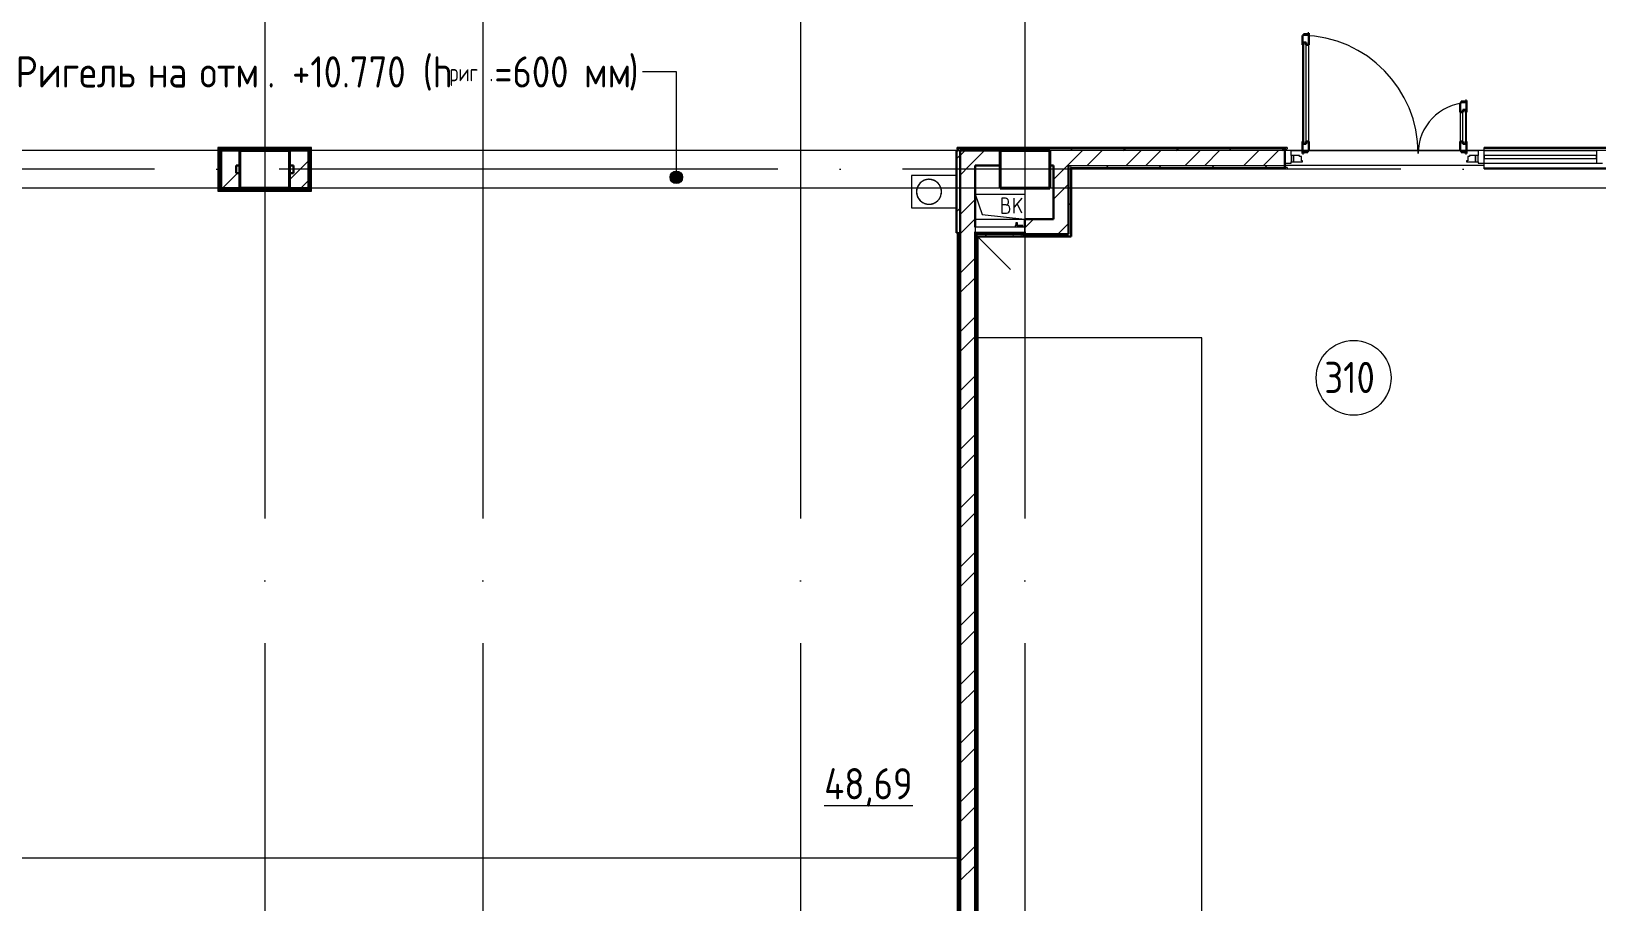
# Model space of a CAD drawing. Header units: millimetres. Extents: x -1073752 to 1436911, y -1379358 to 94781.
# Drawn here: x -893571 to -881011, y -1130710 to -1123731 of the extents above; entities that cross this region are included whole.
import ezdxf

# ---------------------------------------------------------------- set-up
doc = ezdxf.new("R2010")
doc.units = ezdxf.units.MM
doc.linetypes.add('ADSK_Линия сетки', pattern=[25, 20, -2.5, 0, -2.5])
doc.linetypes.add('ADSK_Сверху', pattern=[450, 300, -150])
for name, color, linetype, lineweight in [('Аннотация', 7, 'Continuous', 18), ('Витраж', 7, 'Continuous', 9), ('Двери', 252, 'Continuous', 9), ('Марки помещений', 7, 'Continuous', 20), ('Несущие колонны', 7, 'Continuous', 18), ('Оборудование', 7, 'Continuous', 18), ('Ограждение', 252, 'Continuous', 9), ('Оси', 252, 'Continuous', 9), ('Панели витража', 7, 'Continuous', 9), ('Перекрытие', 252, 'Continuous', 18), ('Сантехника', 252, 'Continuous', 9), ('Стены наружные', 7, 'Continuous', 18), ('Стены штриховка', 7, 'Continuous', 9)]:
    doc.layers.add(name, color=color, linetype=linetype, lineweight=lineweight)
doc.layers.add('Двери открывание', color=7, linetype='Continuous', lineweight=9, true_color=0xc0c0c0)
doc.layers.add('Линии', color=7, linetype='Continuous', lineweight=9, true_color=0x00a600)
doc.styles.add('GOST Common_2', font='', dxfattribs={"width": 0.9, "height": 250})
doc.styles.add('GOST Common_3', font='', dxfattribs={"height": 3.5})
doc.styles.get('GOST Common_2').set_extended_font_data('GOST type B')
doc.styles.get('GOST Common_3').set_extended_font_data('GOST 2.304 type A')

# ---------------------------------------------------------------- blocks, each defined once
blk = doc.blocks.new('3 этаж')
at = {"layer": 'Аннотация', "lineweight": 9, "true_color": 0x636466}
h = blk.add_hatch(color=251, dxfattribs=at)
edge = h.paths.add_edge_path()
edge.add_arc((278199, -11677), 50, 0, 360)
at = {"color": 251, "lineweight": 18, "true_color": 0x636466}
for p, q in [((280596, -11813), (280653, -11975)), ((280596, -11813), (280996, -11813)), ((280840, -11844), (280810, -11844)), ((280810, -11844), (280810, -11964)), ((280844, -11898), (280810, -11898)), ((280864, -11878), (280864, -11868)), ((280874, -11938), (280874, -11928)), ((280970, -11844), (280910, -11916)), ((280910, -11964), (280910, -11844)), ((280970, -11964), (280934, -11887)), ((280996, -11813), (280996, -12013)), ((280653, -11975), (280996, -12013)), ((280810, -11964), (280847, -11964))]:
    blk.add_line(p, q, dxfattribs=at)
for centre, radius, start, end in [((280840, -11868), 23.3, 0, 90), ((280844, -11878), 20, 270, 0), ((280844, -11928), 30, 0, 90), ((280847, -11938), 26.7, 270, 0)]:
    blk.add_arc(centre, radius, start, end, dxfattribs=at)
at = {"layer": 'Аннотация', "color": 251, "lineweight": 9, "true_color": 0x636466}
for p, q in [((277934, -10832), (277927, -10832)), ((278199, -10832), (277934, -10832)), ((278199, -11677), (278199, -10832))]:
    blk.add_line(p, q, dxfattribs=at)
blk.add_circle((278199, -11677), 50, dxfattribs=at)
at = {"layer": 'Витраж', "color": 251, "lineweight": 18, "true_color": 0x636466, "extrusion": (0, 0, -1)}
for p, q in [((283131, -11463), (283081, -11463)), ((283081, -11463), (283081, -11563)), ((283131, -11503), (283131, -11463)), ((283131, -11563), (283131, -11553)), ((284681, -11463), (284631, -11463)), ((284631, -11463), (284631, -11503)), ((284631, -11553), (284631, -11563)), ((284681, -11563), (284681, -11463)), ((285631, -11463), (285581, -11463)), ((285581, -11463), (285581, -11563)), ((283081, -11563), (283131, -11563)), ((284631, -11563), (284681, -11563)), ((285581, -11563), (285631, -11563))]:
    blk.add_line(p, q, dxfattribs=at)
at = {"layer": 'Витраж', "color": 251, "true_color": 0x636466}
for p, q in [((284681, -11463), (285581, -11463)), ((284681, -11563), (285581, -11563))]:
    blk.add_line(p, q, dxfattribs=at)
at = {"layer": 'Двери', "color": 251, "lineweight": 30, "true_color": 0x636466}
for p, q in [((283231, -10539), (283223, -10539)), ((283223, -10539), (283223, -10615)), ((283265, -10530), (283231, -10530)), ((283231, -10530), (283231, -10539)), ((283273, -10521), (283265, -10521)), ((283265, -10521), (283265, -10530)), ((283273, -10615), (283273, -10521)), ((283232, -10615), (283223, -10615)), ((283232, -10597), (283232, -10615)), ((283253, -10597), (283232, -10597)), ((283253, -10615), (283253, -10597)), ((283273, -10615), (283253, -10615)), ((284497, -11079), (284489, -11079)), ((284489, -11079), (284489, -11155)), ((284489, -11155), (284509, -11155)), ((284531, -11070), (284497, -11070)), ((284497, -11070), (284497, -11079)), ((284509, -11155), (284509, -11137)), ((284509, -11137), (284530, -11137)), ((284530, -11137), (284530, -11155)), ((284530, -11155), (284539, -11155)), ((284539, -11061), (284531, -11061)), ((284531, -11061), (284531, -11070)), ((284539, -11155), (284539, -11061)), ((283223, -11391), (283223, -11485)), ((283232, -11391), (283223, -11391)), ((283232, -11409), (283232, -11391)), ((283253, -11409), (283232, -11409)), ((283253, -11391), (283253, -11409)), ((283273, -11391), (283253, -11391)), ((283273, -11467), (283273, -11391)), ((284489, -11391), (284489, -11467)), ((284489, -11391), (284509, -11391)), ((284509, -11391), (284509, -11409)), ((284509, -11409), (284530, -11409)), ((284530, -11391), (284539, -11391)), ((284530, -11409), (284530, -11391)), ((284539, -11485), (284539, -11391)), ((283223, -11485), (283231, -11485)), ((283231, -11485), (283231, -11476)), ((283231, -11476), (283265, -11476)), ((283265, -11476), (283265, -11467)), ((283265, -11467), (283273, -11467)), ((284489, -11467), (284497, -11467)), ((284497, -11467), (284497, -11476)), ((284497, -11476), (284531, -11476)), ((284531, -11476), (284531, -11485)), ((284531, -11485), (284539, -11485))]:
    blk.add_line(p, q, dxfattribs=at)
at = {"layer": 'Двери', "color": 251, "true_color": 0x636466}
for p, q in [((283223, -10615), (283223, -11391)), ((283232, -10597), (283232, -11409)), ((283253, -10597), (283232, -10597)), ((283253, -11409), (283253, -10597)), ((283273, -11391), (283273, -10615)), ((284489, -11155), (284489, -11391)), ((284509, -11409), (284509, -11137)), ((284509, -11137), (284530, -11137)), ((284530, -11137), (284530, -11409)), ((284539, -11391), (284539, -11155)), ((283232, -11409), (283253, -11409)), ((284530, -11409), (284509, -11409)), ((283131, -11503), (283131, -11553)), ((283151, -11503), (283131, -11503)), ((283131, -11553), (283151, -11553)), ((283151, -11553), (283151, -11503)), ((283200, -11503), (283151, -11503)), ((283151, -11503), (283151, -11553)), ((283151, -11553), (283223, -11553)), ((283200, -11511), (283200, -11503)), ((283214, -11511), (283200, -11511)), ((283214, -11545), (283214, -11511)), ((283223, -11545), (283214, -11545)), ((283223, -11553), (283223, -11545)), ((284548, -11545), (284539, -11545)), ((284539, -11545), (284539, -11553)), ((284539, -11553), (284611, -11553)), ((284562, -11511), (284548, -11511)), ((284548, -11511), (284548, -11545)), ((284562, -11503), (284562, -11511)), ((284611, -11503), (284562, -11503)), ((284631, -11503), (284611, -11503)), ((284611, -11503), (284611, -11553)), ((284611, -11553), (284611, -11503)), ((284611, -11553), (284631, -11553)), ((284631, -11553), (284631, -11503))]:
    blk.add_line(p, q, dxfattribs=at)
at = {"layer": 'Двери открывание', "color": 251, "true_color": 0x636466}
for centre, radius, start, end in [((283205, -11485), 946, 0, 88.9097), ((284557, -11485), 406, 92.541, 180)]:
    blk.add_arc(centre, radius, start, end, dxfattribs=at)
at = {"layer": 'Линии', "color": 251, "linetype": 'ADSK_Сверху', "ltscale": 200, "true_color": 0x636466}
for p, q in [((294551, -11463), (261341, -11463)), ((294551, -11763), (261341, -11763))]:
    blk.add_line(p, q, dxfattribs=at)
at = {"layer": 'Марки помещений', "color": 251, "true_color": 0x636466}
blk.add_circle((283633, -13285), 300, dxfattribs=at)
at = {"layer": 'Несущие колонны', "color": 251, "lineweight": 40, "true_color": 0x636466}
for p, q in [((274696, -11463), (275096, -11463)), ((274696, -11763), (274696, -11463)), ((275096, -11463), (274696, -11463)), ((274696, -11463), (274696, -11763)), ((275096, -11463), (275096, -11763)), ((275096, -11763), (275096, -11463)), ((280796, -11463), (281196, -11463)), ((280796, -11763), (280796, -11463)), ((281196, -11463), (280796, -11463)), ((280796, -11463), (280796, -11763)), ((281196, -11463), (281196, -11763)), ((281196, -11763), (281196, -11463)), ((275096, -11763), (274696, -11763)), ((274696, -11763), (275096, -11763)), ((281196, -11763), (280796, -11763)), ((280796, -11763), (281196, -11763))]:
    blk.add_line(p, q, dxfattribs=at)
at = {"layer": 'Оборудование', "color": 251, "true_color": 0x636466}
for p, q in [((280923, -12043), (280923, -12061)), ((280935, -12043), (280923, -12043)), ((280935, -12061), (280935, -12043)), ((280596, -12078), (280596, -12115)), ((280996, -12078), (280596, -12078)), ((280596, -12133), (280879, -12416)), ((280597, -12116), (280995, -12116)), ((280603, -12116), (280603, -12125)), ((280604, -12126), (280988, -12126)), ((280615, -12128), (280615, -12133)), ((280615, -12133), (280977, -12133)), ((280899, -12133), (280899, -12135)), ((280899, -12135), (280903, -12135)), ((280964, -12135), (280903, -12135)), ((280924, -12063), (280916, -12063)), ((280916, -12063), (280916, -12068)), ((280916, -12068), (280924, -12068)), ((280920, -12063), (280920, -12078)), ((280939, -12063), (280920, -12063)), ((280923, -12061), (280921, -12063)), ((280935, -12061), (280923, -12061)), ((280980, -12063), (280934, -12063)), ((280934, -12068), (280980, -12068)), ((280937, -12063), (280935, -12061)), ((280939, -12078), (280939, -12063)), ((280964, -12135), (280968, -12135)), ((280968, -12135), (280968, -12133)), ((280977, -12133), (280977, -12128)), ((280980, -12068), (280980, -12063)), ((280989, -12125), (280989, -12116)), ((280996, -12115), (280996, -12078))]:
    blk.add_line(p, q, dxfattribs=at)
for points, knots in [([(280596, -12115), (280596, -12115), (280596, -12115), (280596, -12115), (280596, -12115), (280596, -12116), (280596, -12116), (280596, -12116), (280597, -12116), (280597, -12116)], [-1, -1, -1, -1, -0.833333, -0.666667, -0.5, -0.333333, -0.25, -0.166667, 0, 0, 0, 0]), ([(280603, -12125), (280603, -12126), (280603, -12126), (280603, -12126), (280603, -12126), (280603, -12126), (280603, -12126), (280603, -12126), (280604, -12126), (280604, -12126), (280604, -12126)], [-1, -1, -1, -1, -0.833333, -0.666667, -0.541667, -0.416667, -0.333333, -0.25, -0.166667, 0, 0, 0, 0]), ([(280613, -12126), (280613, -12126), (280614, -12126), (280614, -12127), (280614, -12127), (280614, -12127), (280614, -12127), (280614, -12127), (280615, -12127), (280615, -12127), (280615, -12128), (280615, -12128), (280615, -12128)], [-1, -1, -1, -1, -0.833333, -0.75, -0.666667, -0.583333, -0.5, -0.416667, -0.333333, -0.25, -0.166667, 0, 0, 0, 0]), ([(280977, -12128), (280977, -12128), (280977, -12128), (280977, -12127), (280977, -12127), (280977, -12127), (280977, -12127), (280977, -12127), (280978, -12127), (280978, -12127), (280978, -12126), (280978, -12126), (280978, -12126)], [0, 0, 0, 0, 0.166667, 0.25, 0.333333, 0.416667, 0.5, 0.583333, 0.666667, 0.75, 0.833333, 1, 1, 1, 1]), ([(280988, -12126), (280988, -12126), (280988, -12126), (280988, -12126), (280988, -12126), (280988, -12126), (280989, -12126), (280989, -12126), (280989, -12126), (280989, -12126), (280989, -12125)], [0, 0, 0, 0, 0.166667, 0.25, 0.333333, 0.416667, 0.541667, 0.666667, 0.833333, 1, 1, 1, 1]), ([(280995, -12116), (280995, -12116), (280995, -12116), (280995, -12116), (280995, -12116), (280996, -12115), (280996, -12115), (280996, -12115), (280996, -12115), (280996, -12115)], [0, 0, 0, 0, 0.166667, 0.25, 0.333333, 0.5, 0.666667, 0.833333, 1, 1, 1, 1])]:
    blk.add_open_spline(points, degree=3, knots=knots, dxfattribs=at)
at = {"layer": 'Ограждение', "color": 251, "true_color": 0x636466}
for p, q in [((274526, -11443), (274521, -11438)), ((274521, -11438), (274521, -11788)), ((275271, -11438), (274521, -11438)), ((275271, -11438), (275266, -11443)), ((275271, -11788), (275271, -11438)), ((280451, -11448), (280451, -11438)), ((283101, -11438), (280451, -11438)), ((280451, -11448), (280456, -11448)), ((283081, -11448), (283101, -11448)), ((283101, -11438), (283101, -11448)), ((284681, -11443), (284681, -11438)), ((291686, -11438), (284681, -11438)), ((281371, -11608), (281366, -11603)), ((281371, -12118), (281371, -11608)), ((281371, -11608), (283101, -11608)), ((283101, -11598), (283081, -11598)), ((283101, -11598), (283101, -11608)), ((284681, -11608), (284681, -11603)), ((284681, -11608), (286571, -11608)), ((274526, -11783), (274521, -11788)), ((274521, -11788), (275271, -11788)), ((275266, -11783), (275271, -11788)), ((280621, -12963), (280621, -12153)), ((281371, -12118), (281366, -12113)), ((281366, -12118), (281371, -12118)), ((280451, -12398), (280456, -12398)), ((280451, -12398), (280451, -17133)), ((272616, -17133), (280456, -17133))]:
    blk.add_line(p, q, dxfattribs=at)
at = {"layer": 'Оси', "color": 251, "linetype": 'ADSK_Линия сетки', "ltscale": 200, "true_color": 0x636466}
for p, q in [((274896, 34587), (274896, -31390)), ((276646, 34587), (276646, -31390)), ((279196, 34587), (279196, -31390)), ((280996, 34587), (280996, -31390)), ((314013, -11613), (237074, -11613))]:
    blk.add_line(p, q, dxfattribs=at)
at = {"layer": 'Панели витража', "color": 251, "lineweight": 18, "true_color": 0x636466}
for p, q in [((285581, -11501), (284681, -11501)), ((284681, -11501), (284681, -11526)), ((284681, -11526), (285581, -11526)), ((285581, -11526), (285581, -11501))]:
    blk.add_line(p, q, dxfattribs=at)
at = {"layer": 'Перекрытие', "color": 251, "true_color": 0x636466}
for p, q in [((280596, -11813), (280996, -11813)), ((280996, -11813), (280996, -12013)), ((282416, -12963), (280616, -12963)), ((282416, -17563), (282416, -12963))]:
    blk.add_line(p, q, dxfattribs=at)
at = {"layer": 'Сантехника', "color": 251, "true_color": 0x636466}
for p, q in [((280446, -11663), (280086, -11663)), ((280086, -11663), (280086, -11923)), ((280127, -11779), (280126, -11783)), ((280126, -11783), (280126, -11787)), ((280126, -11787), (280126, -11791)), ((280126, -11791), (280126, -11793)), ((280126, -11793), (280126, -11797)), ((280126, -11797), (280126, -11801)), ((280126, -11801), (280126, -11805)), ((280126, -11805), (280127, -11809)), ((280128, -11771), (280127, -11775)), ((280127, -11775), (280127, -11779)), ((280129, -11768), (280128, -11771)), ((280130, -11764), (280129, -11768)), ((280132, -11760), (280130, -11764)), ((280133, -11756), (280132, -11760)), ((280135, -11753), (280133, -11756)), ((280136, -11749), (280135, -11753)), ((280138, -11745), (280136, -11749)), ((280140, -11742), (280138, -11745)), ((280142, -11739), (280140, -11742)), ((280144, -11735), (280142, -11739)), ((280147, -11732), (280144, -11735)), ((280149, -11729), (280147, -11732)), ((280152, -11726), (280149, -11729)), ((280155, -11723), (280152, -11726)), ((280158, -11720), (280155, -11723)), ((280161, -11718), (280158, -11720)), ((280164, -11715), (280161, -11718)), ((280167, -11713), (280164, -11715)), ((280170, -11710), (280167, -11713)), ((280174, -11708), (280170, -11710)), ((280177, -11706), (280174, -11708)), ((280181, -11704), (280177, -11706)), ((280184, -11703), (280181, -11704)), ((280188, -11701), (280184, -11703)), ((280192, -11699), (280188, -11701)), ((280195, -11698), (280192, -11699)), ((280199, -11697), (280195, -11698)), ((280203, -11696), (280199, -11697)), ((280207, -11695), (280203, -11696)), ((280211, -11695), (280207, -11695)), ((280215, -11694), (280211, -11695)), ((280219, -11694), (280215, -11694)), ((280223, -11693), (280219, -11694)), ((280227, -11693), (280223, -11693)), ((280231, -11694), (280227, -11693)), ((280235, -11694), (280231, -11694)), ((280239, -11694), (280235, -11694)), ((280243, -11695), (280239, -11694)), ((280247, -11696), (280243, -11695)), ((280251, -11697), (280247, -11696)), ((280254, -11698), (280251, -11697)), ((280258, -11699), (280254, -11698)), ((280262, -11700), (280258, -11699)), ((280266, -11702), (280262, -11700)), ((280269, -11703), (280266, -11702)), ((280273, -11705), (280269, -11703)), ((280276, -11707), (280273, -11705)), ((280280, -11709), (280276, -11707)), ((280283, -11712), (280280, -11709)), ((280286, -11714), (280283, -11712)), ((280289, -11716), (280286, -11714)), ((280293, -11719), (280289, -11716)), ((280295, -11722), (280293, -11719)), ((280298, -11725), (280295, -11722)), ((280301, -11728), (280298, -11725)), ((280304, -11731), (280301, -11728)), ((280306, -11734), (280304, -11731)), ((280308, -11737), (280306, -11734)), ((280311, -11740), (280308, -11737)), ((280313, -11744), (280311, -11740)), ((280314, -11747), (280313, -11744)), ((280316, -11751), (280314, -11747)), ((280318, -11755), (280316, -11751)), ((280319, -11758), (280318, -11755)), ((280321, -11762), (280319, -11758)), ((280322, -11766), (280321, -11762)), ((280323, -11770), (280322, -11766)), ((280324, -11774), (280323, -11770)), ((280325, -11778), (280324, -11774)), ((280325, -11781), (280325, -11778)), ((280325, -11785), (280325, -11781)), ((280326, -11789), (280325, -11785)), ((280325, -11804), (280326, -11800)), ((280325, -11808), (280325, -11804)), ((280326, -11793), (280326, -11789)), ((280326, -11796), (280326, -11793)), ((280326, -11800), (280326, -11796)), ((280086, -11923), (280446, -11923)), ((280127, -11809), (280128, -11813)), ((280128, -11813), (280129, -11817)), ((280129, -11817), (280130, -11821)), ((280130, -11821), (280131, -11825)), ((280131, -11825), (280132, -11829)), ((280132, -11829), (280134, -11832)), ((280134, -11832), (280135, -11836)), ((280135, -11836), (280137, -11840)), ((280137, -11840), (280139, -11843)), ((280139, -11843), (280141, -11847)), ((280141, -11847), (280143, -11850)), ((280143, -11850), (280146, -11853)), ((280146, -11853), (280148, -11856)), ((280148, -11856), (280151, -11859)), ((280151, -11859), (280153, -11862)), ((280153, -11862), (280156, -11865)), ((280156, -11865), (280159, -11868)), ((280159, -11868), (280162, -11871)), ((280162, -11871), (280165, -11873)), ((280165, -11873), (280168, -11875)), ((280168, -11875), (280172, -11878)), ((280172, -11878), (280175, -11880)), ((280175, -11880), (280179, -11882)), ((280179, -11882), (280182, -11883)), ((280182, -11883), (280186, -11885)), ((280186, -11885), (280190, -11887)), ((280190, -11887), (280193, -11888)), ((280193, -11888), (280197, -11889)), ((280197, -11889), (280201, -11890)), ((280201, -11890), (280205, -11891)), ((280205, -11891), (280209, -11892)), ((280209, -11892), (280213, -11893)), ((280213, -11893), (280217, -11893)), ((280217, -11893), (280221, -11893)), ((280221, -11893), (280225, -11893)), ((280225, -11893), (280229, -11893)), ((280229, -11893), (280233, -11893)), ((280233, -11893), (280237, -11893)), ((280237, -11893), (280241, -11892)), ((280241, -11892), (280245, -11892)), ((280245, -11892), (280248, -11891)), ((280248, -11891), (280252, -11890)), ((280252, -11890), (280256, -11889)), ((280256, -11889), (280260, -11887)), ((280260, -11887), (280264, -11886)), ((280264, -11886), (280267, -11884)), ((280267, -11884), (280271, -11883)), ((280271, -11883), (280275, -11881)), ((280275, -11881), (280278, -11879)), ((280278, -11879), (280281, -11877)), ((280281, -11877), (280285, -11874)), ((280285, -11874), (280288, -11872)), ((280288, -11872), (280291, -11869)), ((280291, -11869), (280294, -11867)), ((280294, -11867), (280297, -11864)), ((280297, -11864), (280300, -11861)), ((280300, -11861), (280302, -11858)), ((280302, -11858), (280305, -11855)), ((280305, -11855), (280307, -11852)), ((280307, -11852), (280309, -11848)), ((280309, -11848), (280311, -11845)), ((280311, -11845), (280313, -11842)), ((280313, -11842), (280315, -11838)), ((280315, -11838), (280317, -11834)), ((280317, -11834), (280319, -11831)), ((280319, -11831), (280320, -11827)), ((280320, -11827), (280321, -11823)), ((280321, -11823), (280322, -11819)), ((280322, -11819), (280323, -11815)), ((280323, -11815), (280324, -11812)), ((280324, -11812), (280325, -11808))]:
    blk.add_line(p, q, dxfattribs=at)
for start, end in [(0, 180), (180, 0)]:
    blk.add_arc((280226, -11793), 100, start, end, dxfattribs=at)
at = {"layer": 'Стены наружные', "color": 251, "lineweight": 30, "true_color": 0x636466}
for p, q in [((275266, -11443), (274526, -11443)), ((274526, -11443), (274526, -11783)), ((275261, -11448), (274531, -11448)), ((274531, -11448), (274531, -11778)), ((275096, -11463), (274546, -11463)), ((274546, -11463), (274546, -11763)), ((274696, -11583), (274696, -11463)), ((275246, -11463), (275096, -11463)), ((275096, -11463), (275096, -11583)), ((275246, -11763), (275246, -11463)), ((275261, -11778), (275261, -11448)), ((275266, -11783), (275266, -11443)), ((280446, -11463), (280446, -12123)), ((280456, -11463), (280446, -11463)), ((283081, -11443), (280456, -11443)), ((280456, -11443), (280456, -11463)), ((280476, -17588), (280476, -11463)), ((281196, -11463), (280476, -11463)), ((280796, -11583), (280796, -11463)), ((281196, -11463), (281196, -11583)), ((283081, -11603), (283081, -11443)), ((274666, -11583), (274696, -11583)), ((274666, -11643), (274666, -11583)), ((274696, -11643), (274666, -11643)), ((274696, -11763), (274696, -11643)), ((275096, -11583), (275126, -11583)), ((275126, -11643), (275096, -11643)), ((275096, -11643), (275096, -11763)), ((275126, -11583), (275126, -11643)), ((280596, -12078), (280596, -11583)), ((280596, -11583), (280796, -11583)), ((281196, -11583), (281226, -11583)), ((281226, -11583), (281226, -12013)), ((281346, -12133), (281346, -11583)), ((281361, -11598), (281366, -11598)), ((281366, -12153), (281366, -11603)), ((281366, -11603), (283081, -11603)), ((274526, -11783), (275266, -11783)), ((274531, -11778), (275261, -11778)), ((274546, -11763), (275096, -11763)), ((275096, -11763), (275246, -11763)), ((281226, -12013), (280996, -12013)), ((280996, -12013), (280996, -12078)), ((280446, -12123), (280456, -12123)), ((280456, -12123), (280456, -17578)), ((280461, -17583), (280461, -12123)), ((280596, -12115), (280596, -17588)), ((280615, -12133), (280596, -12133)), ((280611, -12148), (280616, -12148)), ((280611, -17583), (280611, -12148)), ((280616, -17578), (280616, -12153)), ((280616, -12153), (281366, -12153)), ((281346, -12133), (280977, -12133)), ((280996, -12115), (280996, -12133))]:
    blk.add_line(p, q, dxfattribs=at)
at = {"layer": 'Стены наружные', "color": 251, "linetype": 'Continuous', "lineweight": 9, "true_color": 0x636466}
for p, q in [((274526, -11511), (274531, -11506)), ((274531, -11506), (274546, -11491)), ((274573, -11463), (274588, -11448)), ((274588, -11448), (274593, -11443)), ((274659, -11448), (274664, -11443)), ((274729, -11448), (274734, -11443)), ((274800, -11448), (274805, -11443)), ((274871, -11448), (274876, -11443)), ((274941, -11448), (274946, -11443)), ((274997, -11463), (275012, -11448)), ((275012, -11448), (275017, -11443)), ((275083, -11448), (275088, -11443)), ((275154, -11448), (275159, -11443)), ((275209, -11583), (275246, -11546)), ((275224, -11448), (275229, -11443)), ((275261, -11483), (275266, -11478)), ((275261, -11553), (275266, -11548)), ((280446, -11530), (280476, -11500)), ((280456, -11450), (280457, -11448)), ((280457, -11448), (280462, -11443)), ((280476, -11502), (280515, -11463)), ((280513, -11463), (280528, -11448)), ((280528, -11448), (280533, -11443)), ((280552, -11583), (280672, -11463)), ((280598, -11448), (280603, -11443)), ((280669, -11448), (280674, -11443)), ((280740, -11448), (280745, -11443)), ((280810, -11448), (280815, -11443)), ((280881, -11448), (280886, -11443)), ((280937, -11463), (280952, -11448)), ((280952, -11448), (280957, -11443)), ((281023, -11448), (281028, -11443)), ((281093, -11448), (281098, -11443)), ((281164, -11448), (281169, -11443)), ((281235, -11448), (281240, -11443)), ((281305, -11448), (281310, -11443)), ((281338, -11583), (281458, -11463)), ((281361, -11463), (281376, -11448)), ((281376, -11448), (281381, -11443)), ((281447, -11448), (281452, -11443)), ((281495, -11583), (281615, -11463)), ((281518, -11448), (281523, -11443)), ((281588, -11448), (281593, -11443)), ((281659, -11448), (281664, -11443)), ((281730, -11448), (281735, -11443)), ((281785, -11463), (281800, -11448)), ((281800, -11448), (281805, -11443)), ((281809, -11583), (281929, -11463)), ((281871, -11448), (281876, -11443)), ((281942, -11448), (281947, -11443)), ((281966, -11583), (282086, -11463)), ((282013, -11448), (282018, -11443)), ((282083, -11448), (282088, -11443)), ((282154, -11448), (282159, -11443)), ((282210, -11463), (282225, -11448)), ((282225, -11448), (282230, -11443)), ((282281, -11583), (282401, -11463)), ((282295, -11448), (282300, -11443)), ((282366, -11448), (282371, -11443)), ((282437, -11448), (282442, -11443)), ((282438, -11583), (282558, -11463)), ((282507, -11448), (282512, -11443)), ((282578, -11448), (282583, -11443)), ((282634, -11463), (282649, -11448)), ((282649, -11448), (282654, -11443)), ((282720, -11448), (282725, -11443)), ((282752, -11583), (282872, -11463)), ((282790, -11448), (282795, -11443)), ((282861, -11448), (282866, -11443)), ((282909, -11583), (283029, -11463)), ((282932, -11448), (282937, -11443)), ((283002, -11448), (283007, -11443)), ((283058, -11463), (283073, -11448)), ((283073, -11448), (283078, -11443)), ((274526, -11581), (274531, -11576)), ((274526, -11652), (274531, -11647)), ((274557, -11763), (274666, -11655)), ((274666, -11655), (274677, -11643)), ((275096, -11696), (275126, -11666)), ((275126, -11666), (275209, -11583)), ((275246, -11639), (275261, -11624)), ((275261, -11624), (275266, -11619)), ((280476, -11660), (280552, -11583)), ((281226, -11695), (281338, -11583)), ((281361, -11605), (281366, -11600)), ((281361, -11676), (281366, -11671)), ((281366, -11600), (281368, -11598)), ((281433, -11603), (281438, -11598)), ((281504, -11603), (281509, -11598)), ((281575, -11603), (281580, -11598)), ((281645, -11603), (281650, -11598)), ((281650, -11598), (281665, -11583)), ((281716, -11603), (281721, -11598)), ((281787, -11603), (281792, -11598)), ((281858, -11603), (281863, -11598)), ((281928, -11603), (281933, -11598)), ((281999, -11603), (282004, -11598)), ((282070, -11603), (282075, -11598)), ((282075, -11598), (282090, -11583)), ((282140, -11603), (282145, -11598)), ((282211, -11603), (282216, -11598)), ((282282, -11603), (282287, -11598)), ((282352, -11603), (282357, -11598)), ((282423, -11603), (282428, -11598)), ((282494, -11603), (282499, -11598)), ((282499, -11598), (282514, -11583)), ((282565, -11603), (282570, -11598)), ((282635, -11603), (282640, -11598)), ((282706, -11603), (282711, -11598)), ((282777, -11603), (282782, -11598)), ((282847, -11603), (282852, -11598)), ((282918, -11603), (282923, -11598)), ((282923, -11598), (282938, -11583)), ((282989, -11603), (282994, -11598)), ((283060, -11603), (283065, -11598)), ((274526, -11723), (274531, -11718)), ((274536, -11783), (274541, -11778)), ((274606, -11783), (274611, -11778)), ((274677, -11783), (274682, -11778)), ((274682, -11778), (274697, -11763)), ((274748, -11783), (274753, -11778)), ((274819, -11783), (274824, -11778)), ((274889, -11783), (274894, -11778)), ((274960, -11783), (274965, -11778)), ((275031, -11783), (275036, -11778)), ((275101, -11783), (275106, -11778)), ((275106, -11778), (275121, -11763)), ((275172, -11783), (275177, -11778)), ((275186, -11763), (275246, -11703)), ((275243, -11783), (275248, -11778)), ((275261, -11695), (275266, -11690)), ((275261, -11766), (275266, -11761)), ((281226, -11852), (281346, -11732)), ((281361, -11747), (281366, -11742)), ((280446, -11955), (280476, -11925)), ((280476, -11974), (280596, -11854)), ((281346, -11903), (281361, -11888)), ((281361, -11817), (281366, -11812)), ((281361, -11888), (281366, -11883)), ((280476, -12131), (280596, -12011)), ((280996, -12082), (281065, -12013)), ((281259, -12133), (281346, -12047)), ((281361, -11959), (281366, -11954)), ((281361, -12029), (281366, -12024)), ((280456, -12157), (280461, -12152)), ((280671, -12153), (280676, -12148)), ((280676, -12148), (280691, -12133)), ((280742, -12153), (280747, -12148)), ((280813, -12153), (280818, -12148)), ((280883, -12153), (280888, -12148)), ((280954, -12153), (280959, -12148)), ((281025, -12153), (281030, -12148)), ((281095, -12153), (281100, -12148)), ((281100, -12148), (281115, -12133)), ((281166, -12153), (281171, -12148)), ((281237, -12153), (281242, -12148)), ((281308, -12153), (281313, -12148)), ((281361, -12100), (281366, -12095)), ((280456, -12227), (280461, -12222)), ((280456, -12298), (280461, -12293)), ((280596, -12229), (280611, -12214)), ((280611, -12214), (280616, -12209)), ((280611, -12284), (280616, -12279)), ((280456, -12369), (280461, -12364)), ((280461, -12364), (280476, -12349)), ((280476, -12445), (280596, -12325)), ((280611, -12355), (280616, -12350)), ((280611, -12426), (280616, -12421)), ((280456, -12439), (280461, -12434)), ((280456, -12510), (280461, -12505)), ((280476, -12602), (280596, -12482)), ((280611, -12497), (280616, -12492)), ((280456, -12581), (280461, -12576)), ((280456, -12652), (280461, -12647)), ((280596, -12653), (280611, -12638)), ((280611, -12567), (280616, -12562)), ((280611, -12638), (280616, -12633)), ((280456, -12722), (280461, -12717)), ((280456, -12793), (280461, -12788)), ((280461, -12788), (280476, -12773)), ((280476, -12917), (280596, -12797)), ((280611, -12709), (280616, -12704)), ((280611, -12779), (280616, -12774)), ((280456, -12864), (280461, -12859)), ((280456, -12934), (280461, -12929)), ((280611, -12850), (280616, -12845)), ((280611, -12921), (280616, -12916)), ((280456, -13005), (280461, -13000)), ((280476, -13074), (280596, -12954)), ((280596, -13077), (280611, -13062)), ((280611, -12992), (280616, -12987)), ((280611, -13062), (280616, -13057)), ((280456, -13076), (280461, -13071)), ((280456, -13147), (280461, -13142)), ((280611, -13133), (280616, -13128)), ((280456, -13217), (280461, -13212)), ((280456, -13288), (280461, -13283)), ((280461, -13212), (280476, -13197)), ((280476, -13388), (280596, -13268)), ((280611, -13204), (280616, -13199)), ((280611, -13274), (280616, -13269)), ((280456, -13359), (280461, -13354)), ((280456, -13429), (280461, -13424)), ((280476, -13545), (280596, -13425)), ((280611, -13345), (280616, -13340)), ((280611, -13416), (280616, -13411)), ((280456, -13500), (280461, -13495)), ((280596, -13502), (280611, -13487)), ((280611, -13487), (280616, -13482)), ((280611, -13557), (280616, -13552)), ((280456, -13571), (280461, -13566)), ((280456, -13642), (280461, -13637)), ((280461, -13637), (280476, -13622)), ((280611, -13628), (280616, -13623)), ((280456, -13712), (280461, -13707)), ((280456, -13783), (280461, -13778)), ((280476, -13860), (280596, -13740)), ((280611, -13699), (280616, -13694)), ((280611, -13769), (280616, -13764)), ((280456, -13854), (280461, -13849)), ((280456, -13924), (280461, -13919)), ((280476, -14017), (280596, -13897)), ((280596, -13926), (280611, -13911)), ((280611, -13840), (280616, -13835)), ((280611, -13911), (280616, -13906)), ((280456, -13995), (280461, -13990)), ((280456, -14066), (280461, -14061)), ((280461, -14061), (280476, -14046)), ((280611, -13982), (280616, -13977)), ((280611, -14052), (280616, -14047)), ((280456, -14137), (280461, -14132)), ((280611, -14123), (280616, -14118)), ((280611, -14194), (280616, -14189)), ((280456, -14207), (280461, -14202)), ((280456, -14278), (280461, -14273)), ((280476, -14331), (280596, -14211)), ((280611, -14264), (280616, -14259)), ((280456, -14349), (280461, -14344)), ((280456, -14419), (280461, -14414)), ((280476, -14488), (280596, -14368)), ((280596, -14350), (280611, -14335)), ((280611, -14335), (280616, -14330)), ((280611, -14406), (280616, -14401)), ((280456, -14490), (280461, -14485)), ((280456, -14561), (280461, -14556)), ((280611, -14477), (280616, -14472)), ((280611, -14547), (280616, -14542)), ((280456, -14632), (280461, -14627)), ((280476, -14803), (280596, -14683)), ((280611, -14618), (280616, -14613)), ((280611, -14689), (280616, -14684)), ((280456, -14702), (280461, -14697)), ((280456, -14773), (280461, -14768)), ((280596, -14774), (280611, -14759)), ((280611, -14759), (280616, -14754)), ((280456, -14844), (280461, -14839)), ((280456, -14914), (280461, -14909)), ((280476, -14960), (280596, -14840)), ((280611, -14830), (280616, -14825)), ((280611, -14901), (280616, -14896)), ((280456, -14985), (280461, -14980)), ((280456, -15056), (280461, -15051)), ((280611, -14971), (280616, -14966)), ((280611, -15042), (280616, -15037)), ((280456, -15126), (280461, -15121)), ((280456, -15197), (280461, -15192)), ((280476, -15274), (280596, -15154)), ((280596, -15199), (280611, -15184)), ((280611, -15113), (280616, -15108)), ((280611, -15184), (280616, -15179)), ((280456, -15268), (280461, -15263)), ((280476, -15431), (280596, -15311)), ((280611, -15254), (280616, -15249)), ((280611, -15325), (280616, -15320)), ((280456, -15339), (280461, -15334)), ((280456, -15409), (280461, -15404)), ((280611, -15396), (280616, -15391)), ((280456, -15480), (280461, -15475)), ((280456, -15551), (280461, -15546)), ((280611, -15466), (280616, -15461)), ((280611, -15537), (280616, -15532)), ((280456, -15621), (280461, -15616)), ((280456, -15692), (280461, -15687)), ((280476, -15746), (280596, -15626)), ((280596, -15623), (280611, -15608)), ((280611, -15608), (280616, -15603)), ((280611, -15679), (280616, -15674)), ((280456, -15763), (280461, -15758)), ((280461, -15758), (280476, -15743)), ((280476, -15903), (280596, -15783)), ((280611, -15749), (280616, -15744)), ((280611, -15820), (280616, -15815)), ((280456, -15834), (280461, -15829)), ((280456, -15904), (280461, -15899)), ((280611, -15891), (280616, -15886)), ((280456, -15975), (280461, -15970)), ((280456, -16046), (280461, -16041)), ((280596, -16047), (280611, -16032)), ((280611, -15961), (280616, -15956)), ((280611, -16032), (280616, -16027)), ((280456, -16116), (280461, -16111)), ((280456, -16187), (280461, -16182)), ((280461, -16182), (280476, -16167)), ((280476, -16217), (280596, -16097)), ((280611, -16103), (280616, -16098)), ((280611, -16174), (280616, -16169)), ((280456, -16258), (280461, -16253)), ((280456, -16329), (280461, -16324)), ((280476, -16374), (280596, -16254)), ((280611, -16244), (280616, -16239)), ((280611, -16315), (280616, -16310)), ((280456, -16399), (280461, -16394)), ((280611, -16386), (280616, -16381)), ((280611, -16456), (280616, -16451)), ((280456, -16470), (280461, -16465)), ((280456, -16541), (280461, -16536)), ((280476, -16688), (280596, -16568)), ((280596, -16471), (280611, -16456)), ((280611, -16527), (280616, -16522)), ((280456, -16611), (280461, -16606)), ((280456, -16682), (280461, -16677)), ((280461, -16606), (280476, -16591)), ((280611, -16598), (280616, -16593)), ((280611, -16669), (280616, -16664)), ((280456, -16753), (280461, -16748)), ((280456, -16824), (280461, -16819)), ((280476, -16846), (280596, -16726)), ((280611, -16739), (280616, -16734)), ((280611, -16810), (280616, -16805)), ((280456, -16894), (280461, -16889)), ((280596, -16896), (280611, -16881)), ((280611, -16881), (280616, -16876)), ((280611, -16951), (280616, -16946)), ((280456, -16965), (280461, -16960)), ((280456, -17036), (280461, -17031)), ((280461, -17031), (280476, -17016)), ((280476, -17160), (280596, -17040)), ((280611, -17022), (280616, -17017)), ((280456, -17106), (280461, -17101)), ((280456, -17177), (280461, -17172)), ((280476, -17317), (280596, -17197)), ((280611, -17093), (280616, -17088)), ((280611, -17164), (280616, -17159)), ((280456, -17248), (280461, -17243)), ((280456, -17319), (280461, -17314)), ((280596, -17320), (280611, -17305)), ((280611, -17234), (280616, -17229)), ((280611, -17305), (280616, -17300)), ((280456, -17389), (280461, -17384)), ((280456, -17460), (280461, -17455)), ((280461, -17455), (280476, -17440)), ((280611, -17376), (280616, -17371)), ((280611, -17446), (280616, -17441))]:
    blk.add_line(p, q, dxfattribs=at)
at = {"layer": 'Стены наружные', "color": 251, "true_color": 0x636466}
for p, q in [((283131, -11463), (283223, -11463)), ((283273, -11463), (284489, -11463)), ((284539, -11463), (284631, -11463)), ((284681, -11463), (284681, -11443)), ((284681, -11443), (286581, -11443)), ((284681, -11583), (283081, -11583)), ((284681, -11603), (284681, -11563)), ((286576, -11603), (284681, -11603)), ((280596, -12013), (280996, -12013))]:
    blk.add_line(p, q, dxfattribs=at)
at = {"layer": 'Стены штриховка', "color": 251, "true_color": 0x636466}
for p, q in [((280456, -11463), (280476, -11463)), ((283081, -11448), (280461, -11448)), ((280461, -11448), (280461, -11463)), ((283081, -11463), (281196, -11463)), ((281346, -11583), (283081, -11583)), ((281361, -11598), (281361, -12148)), ((281366, -11598), (283081, -11598)), ((280476, -12123), (280456, -12123)), ((280616, -12148), (281361, -12148)), ((280461, -14133), (280476, -14133)), ((280461, -15633), (280476, -15633))]:
    blk.add_line(p, q, dxfattribs=at)
at = {"layer": 'Аннотация', "color": 251, "true_color": 0x636466, "width": 0.9}
for s, height, style, p in [('Ригель', 250, 'GOST Common_2', (272898, -10957)), ('на', 250, 'GOST Common_2', (273958, -10957)), ('отм', 250, 'GOST Common_2', (274375, -10957)), ('. +10.770 (h', 250, 'GOST Common_2', (274916, -10957)), ('=600', 250, 'GOST Common_2', (276738, -10957)), ('мм', 250, 'GOST Common_2', (277458, -10957)), (')', 250, 'GOST Common_2', (277816, -10957)), ('риг', 138.8, 'GOST Common_3', (276379, -10907)), ('.', 139, 'GOST Common_3', (276700, -10907))]:
    blk.add_text(s, height=height, dxfattribs=dict(at, style=style)).set_placement(p)
at = {"layer": 'Марки помещений', "color": 251, "true_color": 0x636466, "style": 'GOST Common_2', "width": 0.9}
for s, p in [('310', (283398, -13407)), ('%%U48,69', (279385, -16665))]:
    blk.add_text(s, height=250, dxfattribs=at).set_placement(p)

msp = doc.modelspace()

# ---------------------------------------------------------------- block references
msp.add_blockref('3 этаж', (-1166593.9, -1113224.3))

doc.saveas('drawing.dxf')
